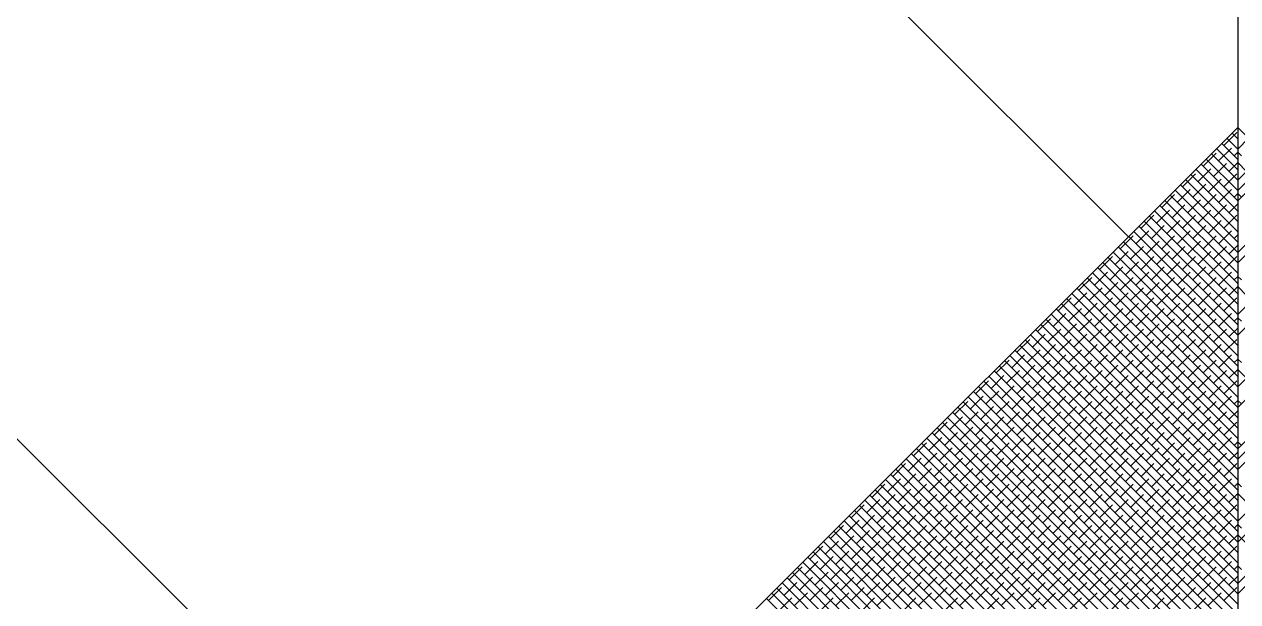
# Model space of a CAD drawing. Extents: x 34 to 831, y 17 to 546.
# Drawn here: x 146.005 to 148.079, y 55.655 to 56.642 of the extents above; entities that cross this region are included whole.
import ezdxf

# ---------------------------------------------------------------- set-up
doc = ezdxf.new("R2010")
doc.units = 0
doc.header["$LTSCALE"] = 8
doc.layers.get('0').update_dxf_attribs({"color": 2, "linetype": 'CONTINUOUS'})
doc.layers.get('Defpoints').update_dxf_attribs({"linetype": 'CONTINUOUS'})
doc.layers.add('OT', color=1, linetype='CONTINUOUS')

msp = doc.modelspace()

# ---------------------------------------------------------------- hatches: boundary and pattern name
h = msp.add_hatch()
h.set_pattern_fill('ANSI31', color=256, scale=0.5, angle=90, style=0)
h.set_pattern_definition([(135, (-358.5272, -68.1671), (-1.122532, -1.122532), [])])
h.paths.add_polyline_path([(144.8286, 76.4654), (148.0786, 76.4654), (148.0786, 72.2154), (144.8286, 72.2154)])
h.paths.add_polyline_path([(144.8286, 72.2154), (143.0786, 72.2154), (143.0786, 76.4654), (144.8286, 76.4654)])
h.paths.add_polyline_path([(144.8286, 60.7154), (148.0786, 60.7154), (148.0786, 56.4654), (146.0786, 54.4654), (144.8286, 54.4654)])
h.paths.add_polyline_path([(143.0786, 60.7154), (144.8286, 60.7154), (144.8286, 54.4654), (143.0786, 54.4654)])

# ---------------------------------------------------------------- linework, layer by layer
for p, q in [((148.0548, 56.4347), (148.0769, 56.4568)), ((148.0786, 56.4639), (148.0779, 56.4647)), ((148.0786, 56.4639), (148.0794, 56.4647)), ((148.0786, 56.4109), (148.0514, 56.4381)), ((148.0786, 56.4286), (148.0602, 56.447)), ((148.0786, 56.4462), (148.069, 56.4558)), ((148.0786, 56.4286), (148.0971, 56.447)), ((148.0195, 56.3993), (148.0416, 56.4214)), ((148.0786, 56.3755), (148.0337, 56.4205)), ((148.0786, 56.3932), (148.0425, 56.4293)), ((148.046, 56.4082), (148.0681, 56.4303)), ((148.0725, 56.417), (148.0786, 56.4232)), ((148.0848, 56.417), (148.0786, 56.4232)), ((148.0786, 56.3755), (148.1236, 56.4205)), ((148.0106, 56.3728), (148.0327, 56.3949)), ((148.0786, 56.3402), (148.016, 56.4028)), ((148.0786, 56.3578), (148.0248, 56.4116)), ((148.0371, 56.3817), (148.0592, 56.4038)), ((148.0636, 56.3905), (148.0786, 56.4055)), ((148.0786, 56.3578), (148.1324, 56.4116)), ((148.0936, 56.3905), (148.0786, 56.4055)), ((148.0786, 56.3402), (148.1413, 56.4028)), ((147.9841, 56.364), (148.0062, 56.3861)), ((148.0786, 56.2871), (147.9895, 56.3763)), ((148.0786, 56.3048), (147.9983, 56.3851)), ((148.0786, 56.3225), (148.0072, 56.394)), ((148.0283, 56.3551), (148.0504, 56.3772)), ((148.0548, 56.364), (148.0769, 56.3861)), ((148.0786, 56.2518), (147.9718, 56.3586)), ((147.9753, 56.3375), (147.9974, 56.3596)), ((148.0786, 56.2695), (147.9807, 56.3674)), ((148.0018, 56.3463), (148.0239, 56.3684)), ((148.046, 56.3375), (148.0681, 56.3596)), ((148.0786, 56.2518), (148.1855, 56.3586)), ((148.0786, 56.1987), (147.9453, 56.3321)), ((147.9487, 56.3286), (147.9708, 56.3507)), ((148.0786, 56.2164), (147.9541, 56.3409)), ((148.0786, 56.2341), (147.963, 56.3498)), ((147.9664, 56.311), (147.9885, 56.3331)), ((147.9929, 56.3198), (148.015, 56.3419)), ((148.0195, 56.3286), (148.0416, 56.3507)), ((148.0371, 56.311), (148.0592, 56.3331)), ((148.0636, 56.3198), (148.0786, 56.3348)), ((148.0725, 56.3463), (148.0786, 56.3525)), ((148.0848, 56.3463), (148.0786, 56.3525)), ((148.0786, 56.2341), (148.1943, 56.3498)), ((147.9134, 56.2933), (147.9355, 56.3154)), ((148.0786, 56.1634), (147.9276, 56.3144)), ((148.0786, 56.1811), (147.9365, 56.3232)), ((147.9399, 56.3021), (147.962, 56.3242)), ((147.9841, 56.2933), (148.0062, 56.3154)), ((148.0106, 56.3021), (148.0327, 56.3242)), ((148.0548, 56.2933), (148.0769, 56.3154)), ((148.0786, 56.128), (147.9099, 56.2967)), ((148.0786, 56.1457), (147.9188, 56.3056)), ((147.9311, 56.2756), (147.9532, 56.2977)), ((147.9576, 56.2844), (147.9797, 56.3065)), ((148.0018, 56.2756), (148.0239, 56.2977)), ((148.0283, 56.2844), (148.0504, 56.3065)), ((148.0786, 56.1457), (148.2385, 56.3056)), ((147.878, 56.2579), (147.9001, 56.28)), ((148.0786, 56.075), (147.8834, 56.2702)), ((148.0786, 56.0927), (147.8923, 56.279)), ((148.0786, 56.1104), (147.9011, 56.2879)), ((147.9046, 56.2668), (147.9266, 56.2889)), ((147.9222, 56.2491), (147.9443, 56.2712)), ((147.9487, 56.2579), (147.9708, 56.28)), ((147.9753, 56.2668), (147.9974, 56.2889)), ((147.9929, 56.2491), (148.015, 56.2712)), ((148.0195, 56.2579), (148.0416, 56.28)), ((148.046, 56.2668), (148.0681, 56.2889)), ((148.0725, 56.2756), (148.0786, 56.2817)), ((148.0786, 56.1104), (148.2562, 56.2879)), ((148.0786, 56.0396), (147.8657, 56.2525)), ((147.8692, 56.2314), (147.8913, 56.2535)), ((148.0786, 56.0573), (147.8746, 56.2614)), ((147.8957, 56.2402), (147.9178, 56.2623)), ((147.9399, 56.2314), (147.962, 56.2535)), ((147.9664, 56.2402), (147.9885, 56.2623)), ((148.0106, 56.2314), (148.0327, 56.2535)), ((148.0371, 56.2402), (148.0592, 56.2623)), ((148.0636, 56.2491), (148.0786, 56.2641)), ((147.8427, 56.2226), (147.8648, 56.2447)), ((148.0786, 56.0043), (147.8481, 56.2349)), ((148.0786, 56.022), (147.8569, 56.2437)), ((147.8869, 56.2137), (147.909, 56.2358)), ((147.9134, 56.2226), (147.9355, 56.2447)), ((147.9576, 56.2137), (147.9797, 56.2358)), ((147.9841, 56.2226), (148.0062, 56.2447)), ((148.0283, 56.2137), (148.0504, 56.2358)), ((148.0548, 56.2226), (148.0769, 56.2447)), ((148.0786, 56.022), (148.3004, 56.2437)), ((147.8073, 56.1872), (147.8294, 56.2093)), ((148.0786, 55.9513), (147.8216, 56.2083)), ((148.0786, 55.9689), (147.8304, 56.2172)), ((147.8338, 56.1961), (147.8559, 56.2181)), ((148.0786, 55.9866), (147.8392, 56.226)), ((147.8604, 56.2049), (147.8825, 56.227)), ((147.878, 56.1872), (147.9001, 56.2093)), ((147.9046, 56.1961), (147.9266, 56.2181)), ((147.9311, 56.2049), (147.9532, 56.227)), ((147.9487, 56.1872), (147.9708, 56.2093)), ((147.9753, 56.1961), (147.9974, 56.2181)), ((148.0018, 56.2049), (148.0239, 56.227)), ((148.0195, 56.1872), (148.0416, 56.2093)), ((148.046, 56.1961), (148.0681, 56.2181)), ((148.0725, 56.2049), (148.0786, 56.211)), ((148.0786, 55.9866), (148.318, 56.226)), ((148.0848, 56.2049), (148.0786, 56.211)), ((148.0786, 55.9159), (147.8039, 56.1907)), ((148.0786, 55.9336), (147.8127, 56.1995)), ((147.825, 56.1695), (147.8471, 56.1916)), ((147.8515, 56.1784), (147.8736, 56.2005)), ((147.8957, 56.1695), (147.9178, 56.1916)), ((147.9222, 56.1784), (147.9443, 56.2005)), ((147.9664, 56.1695), (147.9885, 56.1916)), ((147.9929, 56.1784), (148.015, 56.2005)), ((148.0371, 56.1695), (148.0592, 56.1916)), ((148.0636, 56.1784), (148.0786, 56.1934)), ((148.0936, 56.1784), (148.0786, 56.1934)), ((148.0786, 55.9159), (148.3534, 56.1907)), ((147.772, 56.1519), (147.7941, 56.174)), ((148.0786, 55.8805), (147.7862, 56.173)), ((148.0786, 55.8982), (147.795, 56.1818)), ((147.7985, 56.1607), (147.8206, 56.1828)), ((147.8427, 56.1519), (147.8648, 56.174)), ((147.8692, 56.1607), (147.8913, 56.1828)), ((147.9134, 56.1519), (147.9355, 56.174)), ((147.9399, 56.1607), (147.962, 56.1828)), ((147.9841, 56.1519), (148.0062, 56.174)), ((148.0106, 56.1607), (148.0327, 56.1828)), ((148.0548, 56.1519), (148.0769, 56.174)), ((148.0786, 55.8982), (148.3622, 56.1818)), ((148.0786, 55.8805), (148.3711, 56.173)), ((148.0786, 55.8275), (147.7597, 56.1465)), ((147.7631, 56.1253), (147.7852, 56.1474)), ((148.0786, 55.8452), (147.7685, 56.1553)), ((148.0786, 55.8629), (147.7774, 56.1641)), ((147.7896, 56.1342), (147.8117, 56.1563)), ((147.8162, 56.143), (147.8383, 56.1651)), ((147.8338, 56.1253), (147.8559, 56.1474)), ((147.8604, 56.1342), (147.8825, 56.1563)), ((147.8869, 56.143), (147.909, 56.1651)), ((147.9046, 56.1253), (147.9266, 56.1474)), ((147.9311, 56.1342), (147.9532, 56.1563)), ((147.9576, 56.143), (147.9797, 56.1651)), ((147.9753, 56.1253), (147.9974, 56.1474)), ((148.0018, 56.1342), (148.0239, 56.1563)), ((148.0283, 56.143), (148.0504, 56.1651)), ((148.046, 56.1253), (148.0681, 56.1474)), ((147.7366, 56.1165), (147.7587, 56.1386)), ((148.0786, 55.7922), (147.742, 56.1288)), ((148.0786, 55.8098), (147.7508, 56.1376)), ((147.7808, 56.1077), (147.8029, 56.1298)), ((147.8073, 56.1165), (147.8294, 56.1386)), ((147.8515, 56.1077), (147.8736, 56.1298)), ((147.878, 56.1165), (147.9001, 56.1386)), ((147.9222, 56.1077), (147.9443, 56.1298)), ((147.9487, 56.1165), (147.9708, 56.1386)), ((147.9929, 56.1077), (148.015, 56.1298)), ((148.0195, 56.1165), (148.0416, 56.1386)), ((148.0725, 56.1342), (148.0786, 56.1403)), ((148.0848, 56.1342), (148.0786, 56.1403)), ((148.0786, 55.7922), (148.4153, 56.1288)), ((148.0786, 55.7568), (147.7243, 56.1111)), ((147.7278, 56.09), (147.7499, 56.1121)), ((148.0786, 55.7745), (147.7332, 56.12)), ((147.7543, 56.0988), (147.7764, 56.1209)), ((147.7985, 56.09), (147.8206, 56.1121)), ((147.825, 56.0988), (147.8471, 56.1209)), ((147.8692, 56.09), (147.8913, 56.1121)), ((147.8957, 56.0988), (147.9178, 56.1209)), ((147.9399, 56.09), (147.962, 56.1121)), ((147.9664, 56.0988), (147.9885, 56.1209)), ((148.0106, 56.09), (148.0327, 56.1121)), ((148.0371, 56.0988), (148.0592, 56.1209)), ((148.0636, 56.1077), (148.0786, 56.1226)), ((148.0786, 55.7568), (148.4329, 56.1111)), ((148.0786, 55.7038), (147.6978, 56.0846)), ((147.7013, 56.0811), (147.7234, 56.1032)), ((148.0786, 55.7214), (147.7066, 56.0934)), ((148.0786, 55.7391), (147.7155, 56.1023)), ((147.7189, 56.0635), (147.741, 56.0856)), ((147.7455, 56.0723), (147.7675, 56.0944)), ((147.772, 56.0811), (147.7941, 56.1032)), ((147.7896, 56.0635), (147.8117, 56.0856)), ((147.8162, 56.0723), (147.8383, 56.0944)), ((147.8427, 56.0811), (147.8648, 56.1032)), ((147.8604, 56.0635), (147.8825, 56.0856)), ((147.8869, 56.0723), (147.909, 56.0944)), ((147.9134, 56.0811), (147.9355, 56.1032)), ((147.9311, 56.0635), (147.9532, 56.0856)), ((147.9576, 56.0723), (147.9797, 56.0944)), ((147.9841, 56.0811), (148.0062, 56.1032)), ((148.0018, 56.0635), (148.0239, 56.0856)), ((148.0283, 56.0723), (148.0504, 56.0944)), ((148.0548, 56.0811), (148.0769, 56.1032)), ((147.6659, 56.0458), (147.688, 56.0679)), ((148.0786, 55.6684), (147.6801, 56.0669)), ((148.0786, 55.6861), (147.689, 56.0758)), ((147.6924, 56.0546), (147.7145, 56.0767)), ((147.7366, 56.0458), (147.7587, 56.0679)), ((147.7631, 56.0546), (147.7852, 56.0767)), ((147.8073, 56.0458), (147.8294, 56.0679)), ((147.8338, 56.0546), (147.8559, 56.0767)), ((147.878, 56.0458), (147.9001, 56.0679)), ((147.9046, 56.0546), (147.9266, 56.0767)), ((147.9487, 56.0458), (147.9708, 56.0679)), ((147.9753, 56.0546), (147.9974, 56.0767)), ((148.0195, 56.0458), (148.0416, 56.0679)), ((148.046, 56.0546), (148.0681, 56.0767)), ((148.0725, 56.0635), (148.0786, 56.0696)), ((148.0786, 55.6861), (148.4683, 56.0758)), ((148.0848, 56.0635), (148.0786, 56.0696)), ((148.0786, 55.6684), (148.4771, 56.0669)), ((148.0786, 55.6331), (147.6625, 56.0492)), ((148.0786, 55.6507), (147.6713, 56.0581)), ((147.6836, 56.0281), (147.7057, 56.0502)), ((147.7101, 56.037), (147.7322, 56.059)), ((147.7543, 56.0281), (147.7764, 56.0502)), ((147.7808, 56.037), (147.8029, 56.059)), ((147.825, 56.0281), (147.8471, 56.0502)), ((147.8515, 56.037), (147.8736, 56.059)), ((147.8957, 56.0281), (147.9178, 56.0502)), ((147.9222, 56.037), (147.9443, 56.059)), ((147.9664, 56.0281), (147.9885, 56.0502)), ((147.9929, 56.037), (148.015, 56.059)), ((148.0371, 56.0281), (148.0592, 56.0502)), ((148.0636, 56.037), (148.0786, 56.0519)), ((148.0936, 56.037), (148.0786, 56.0519)), ((147.6305, 56.0104), (147.6526, 56.0325)), ((148.0786, 55.58), (147.6359, 56.0227)), ((148.0786, 55.5977), (147.6448, 56.0316)), ((148.0786, 55.6154), (147.6536, 56.0404)), ((147.6571, 56.0193), (147.6792, 56.0414)), ((147.6747, 56.0016), (147.6968, 56.0237)), ((147.7013, 56.0104), (147.7234, 56.0325)), ((147.7278, 56.0193), (147.7499, 56.0414)), ((147.7455, 56.0016), (147.7675, 56.0237)), ((147.772, 56.0104), (147.7941, 56.0325)), ((147.7985, 56.0193), (147.8206, 56.0414)), ((147.8162, 56.0016), (147.8383, 56.0237)), ((147.8427, 56.0104), (147.8648, 56.0325)), ((147.8692, 56.0193), (147.8913, 56.0414)), ((147.8869, 56.0016), (147.909, 56.0237)), ((147.9134, 56.0104), (147.9355, 56.0325)), ((147.9399, 56.0193), (147.962, 56.0414)), ((147.9576, 56.0016), (147.9797, 56.0237)), ((147.9841, 56.0104), (148.0062, 56.0325)), ((148.0106, 56.0193), (148.0327, 56.0414)), ((148.0283, 56.0016), (148.0504, 56.0237)), ((148.0548, 56.0104), (148.0769, 56.0325)), ((148.0786, 55.5447), (147.6183, 56.005)), ((147.6217, 55.9839), (147.6438, 56.006)), ((148.0786, 55.5623), (147.6271, 56.0139)), ((147.6482, 55.9928), (147.6703, 56.0149)), ((147.6924, 55.9839), (147.7145, 56.006)), ((147.7189, 55.9928), (147.741, 56.0149)), ((147.7631, 55.9839), (147.7852, 56.006)), ((147.7896, 55.9928), (147.8117, 56.0149)), ((147.8338, 55.9839), (147.8559, 56.006)), ((147.8604, 55.9928), (147.8825, 56.0149)), ((147.9046, 55.9839), (147.9266, 56.006)), ((147.9311, 55.9928), (147.9532, 56.0149)), ((147.9753, 55.9839), (147.9974, 56.006)), ((148.0018, 55.9928), (148.0239, 56.0149)), ((148.046, 55.9839), (148.0681, 56.006)), ((147.5952, 55.9751), (147.6173, 55.9972)), ((148.0786, 55.5093), (147.6006, 55.9874)), ((148.0786, 55.527), (147.6094, 55.9962)), ((147.6129, 55.9574), (147.635, 55.9795)), ((147.6394, 55.9662), (147.6615, 55.9883)), ((147.6659, 55.9751), (147.688, 55.9972)), ((147.6836, 55.9574), (147.7057, 55.9795)), ((147.7101, 55.9662), (147.7322, 55.9883)), ((147.7366, 55.9751), (147.7587, 55.9972)), ((147.7543, 55.9574), (147.7764, 55.9795)), ((147.7808, 55.9662), (147.8029, 55.9883)), ((147.8073, 55.9751), (147.8294, 55.9972)), ((147.825, 55.9574), (147.8471, 55.9795)), ((147.8515, 55.9662), (147.8736, 55.9883)), ((147.878, 55.9751), (147.9001, 55.9972)), ((147.8957, 55.9574), (147.9178, 55.9795)), ((147.9222, 55.9662), (147.9443, 55.9883)), ((147.9487, 55.9751), (147.9708, 55.9972)), ((147.9664, 55.9574), (147.9885, 55.9795)), ((147.9929, 55.9662), (148.015, 55.9883)), ((148.0195, 55.9751), (148.0416, 55.9972)), ((148.0371, 55.9574), (148.0592, 55.9795)), ((148.0636, 55.9662), (148.0786, 55.9812)), ((148.0725, 55.9928), (148.0786, 55.9989)), ((148.0848, 55.9928), (148.0786, 55.9989)), ((147.5598, 55.9397), (147.5819, 55.9618)), ((148.0786, 55.4563), (147.5741, 55.9609)), ((148.0786, 55.474), (147.5829, 55.9697)), ((147.5864, 55.9486), (147.6084, 55.9707)), ((148.0786, 55.4916), (147.5917, 55.9785)), ((147.6305, 55.9397), (147.6526, 55.9618)), ((147.6571, 55.9486), (147.6792, 55.9707)), ((147.7013, 55.9397), (147.7234, 55.9618)), ((147.7278, 55.9486), (147.7499, 55.9707)), ((147.772, 55.9397), (147.7941, 55.9618)), ((147.7985, 55.9486), (147.8206, 55.9707)), ((147.8427, 55.9397), (147.8648, 55.9618)), ((147.8692, 55.9486), (147.8913, 55.9707)), ((147.9134, 55.9397), (147.9355, 55.9618)), ((147.9399, 55.9486), (147.962, 55.9707)), ((147.9841, 55.9397), (148.0062, 55.9618)), ((148.0106, 55.9486), (148.0327, 55.9707)), ((148.0548, 55.9397), (148.0769, 55.9618)), ((148.0786, 55.4209), (147.5564, 55.9432)), ((148.0786, 55.4386), (147.5652, 55.952)), ((147.5775, 55.922), (147.5996, 55.9441)), ((147.604, 55.9309), (147.6261, 55.953)), ((147.6482, 55.922), (147.6703, 55.9441)), ((147.6747, 55.9309), (147.6968, 55.953)), ((147.7189, 55.922), (147.741, 55.9441)), ((147.7455, 55.9309), (147.7675, 55.953)), ((147.7896, 55.922), (147.8117, 55.9441)), ((147.8162, 55.9309), (147.8383, 55.953)), ((147.8604, 55.922), (147.8825, 55.9441)), ((147.8869, 55.9309), (147.909, 55.953)), ((147.9311, 55.922), (147.9532, 55.9441)), ((147.9576, 55.9309), (147.9797, 55.953)), ((148.0018, 55.922), (148.0239, 55.9441)), ((148.0283, 55.9309), (148.0504, 55.953)), ((147.5245, 55.9044), (147.5466, 55.9265)), ((148.0786, 55.3856), (147.5387, 55.9255)), ((148.0786, 55.4032), (147.5475, 55.9343)), ((147.551, 55.9132), (147.5731, 55.9353)), ((147.5687, 55.8955), (147.5908, 55.9176)), ((147.5952, 55.9044), (147.6173, 55.9265)), ((147.6217, 55.9132), (147.6438, 55.9353)), ((147.6394, 55.8955), (147.6615, 55.9176)), ((147.6659, 55.9044), (147.688, 55.9265)), ((147.6924, 55.9132), (147.7145, 55.9353)), ((147.7101, 55.8955), (147.7322, 55.9176)), ((147.7366, 55.9044), (147.7587, 55.9265)), ((147.7631, 55.9132), (147.7852, 55.9353)), ((147.7808, 55.8955), (147.8029, 55.9176)), ((147.8073, 55.9044), (147.8294, 55.9265)), ((147.8338, 55.9132), (147.8559, 55.9353)), ((147.8515, 55.8955), (147.8736, 55.9176)), ((147.878, 55.9044), (147.9001, 55.9265)), ((147.9046, 55.9132), (147.9266, 55.9353)), ((147.9222, 55.8955), (147.9443, 55.9176)), ((147.9487, 55.9044), (147.9708, 55.9265)), ((147.9753, 55.9132), (147.9974, 55.9353)), ((147.9929, 55.8955), (148.015, 55.9176)), ((148.0195, 55.9044), (148.0416, 55.9265)), ((148.046, 55.9132), (148.0681, 55.9353)), ((148.0725, 55.922), (148.0786, 55.9282)), ((148.0848, 55.922), (148.0786, 55.9282)), ((148.0786, 55.3325), (147.5122, 55.899)), ((147.5156, 55.8779), (147.5377, 55.8999)), ((148.0786, 55.3502), (147.521, 55.9078)), ((148.0786, 55.3679), (147.5299, 55.9167)), ((147.5422, 55.8867), (147.5643, 55.9088)), ((147.5864, 55.8779), (147.6084, 55.8999)), ((147.6129, 55.8867), (147.635, 55.9088)), ((147.6571, 55.8779), (147.6792, 55.8999)), ((147.6836, 55.8867), (147.7057, 55.9088)), ((147.7278, 55.8779), (147.7499, 55.8999)), ((147.7543, 55.8867), (147.7764, 55.9088)), ((147.7985, 55.8779), (147.8206, 55.8999)), ((147.825, 55.8867), (147.8471, 55.9088)), ((147.8692, 55.8779), (147.8913, 55.8999)), ((147.8957, 55.8867), (147.9178, 55.9088)), ((147.9399, 55.8779), (147.962, 55.8999)), ((147.9664, 55.8867), (147.9885, 55.9088)), ((148.0106, 55.8779), (148.0327, 55.8999)), ((148.0371, 55.8867), (148.0592, 55.9088)), ((148.0636, 55.8955), (148.0786, 55.9105)), ((147.4891, 55.869), (147.5112, 55.8911)), ((148.0786, 55.2972), (147.4945, 55.8813)), ((148.0786, 55.3149), (147.5034, 55.8901)), ((147.5333, 55.8602), (147.5554, 55.8823)), ((147.5598, 55.869), (147.5819, 55.8911)), ((147.604, 55.8602), (147.6261, 55.8823)), ((147.6305, 55.869), (147.6526, 55.8911)), ((147.6747, 55.8602), (147.6968, 55.8823)), ((147.7013, 55.869), (147.7234, 55.8911)), ((147.7455, 55.8602), (147.7675, 55.8823)), ((147.772, 55.869), (147.7941, 55.8911)), ((147.8162, 55.8602), (147.8383, 55.8823)), ((147.8427, 55.869), (147.8648, 55.8911)), ((147.8869, 55.8602), (147.909, 55.8823)), ((147.9134, 55.869), (147.9355, 55.8911)), ((147.9576, 55.8602), (147.9797, 55.8823)), ((147.9841, 55.869), (148.0062, 55.8911)), ((148.0283, 55.8602), (148.0504, 55.8823)), ((148.0548, 55.869), (148.0769, 55.8911)), ((147.4538, 55.8337), (147.4759, 55.8558)), ((148.0786, 55.2618), (147.4768, 55.8636)), ((147.4803, 55.8425), (147.5024, 55.8646)), ((148.0786, 55.2795), (147.4857, 55.8725)), ((147.5068, 55.8513), (147.5289, 55.8734)), ((147.5245, 55.8337), (147.5466, 55.8558)), ((147.551, 55.8425), (147.5731, 55.8646)), ((147.5775, 55.8513), (147.5996, 55.8734)), ((147.5952, 55.8337), (147.6173, 55.8558)), ((147.6217, 55.8425), (147.6438, 55.8646)), ((147.6482, 55.8513), (147.6703, 55.8734)), ((147.6659, 55.8337), (147.688, 55.8558)), ((147.6924, 55.8425), (147.7145, 55.8646)), ((147.7189, 55.8513), (147.741, 55.8734)), ((147.7366, 55.8337), (147.7587, 55.8558)), ((147.7631, 55.8425), (147.7852, 55.8646)), ((147.7896, 55.8513), (147.8117, 55.8734)), ((147.8073, 55.8337), (147.8294, 55.8558)), ((147.8338, 55.8425), (147.8559, 55.8646)), ((147.8604, 55.8513), (147.8825, 55.8734)), ((147.878, 55.8337), (147.9001, 55.8558)), ((147.9046, 55.8425), (147.9266, 55.8646)), ((147.9311, 55.8513), (147.9532, 55.8734)), ((147.9487, 55.8337), (147.9708, 55.8558)), ((147.9753, 55.8425), (147.9974, 55.8646)), ((148.0018, 55.8513), (148.0239, 55.8734)), ((148.0195, 55.8337), (148.0416, 55.8558)), ((148.046, 55.8425), (148.0681, 55.8646)), ((148.0725, 55.8513), (148.0786, 55.8575)), ((148.0848, 55.8513), (148.0786, 55.8575)), ((148.0786, 55.2088), (147.4503, 55.8371)), ((148.0786, 55.2265), (147.4592, 55.8459)), ((148.0786, 55.2441), (147.468, 55.8548)), ((147.4714, 55.816), (147.4935, 55.8381)), ((147.498, 55.8248), (147.5201, 55.8469)), ((147.5422, 55.816), (147.5643, 55.8381)), ((147.5687, 55.8248), (147.5908, 55.8469)), ((147.6129, 55.816), (147.635, 55.8381)), ((147.6394, 55.8248), (147.6615, 55.8469)), ((147.6836, 55.816), (147.7057, 55.8381)), ((147.7101, 55.8248), (147.7322, 55.8469)), ((147.7543, 55.816), (147.7764, 55.8381)), ((147.7808, 55.8248), (147.8029, 55.8469)), ((147.825, 55.816), (147.8471, 55.8381)), ((147.8515, 55.8248), (147.8736, 55.8469)), ((147.8957, 55.816), (147.9178, 55.8381)), ((147.9222, 55.8248), (147.9443, 55.8469)), ((147.9664, 55.816), (147.9885, 55.8381)), ((147.9929, 55.8248), (148.015, 55.8469)), ((148.0371, 55.816), (148.0592, 55.8381)), ((148.0636, 55.8248), (148.0786, 55.8398)), ((148.0936, 55.8248), (148.0786, 55.8398)), ((147.4184, 55.7983), (147.4405, 55.8204)), ((148.0786, 55.1734), (147.4326, 55.8194)), ((148.0786, 55.1911), (147.4415, 55.8283)), ((147.4449, 55.8071), (147.467, 55.8292)), ((147.4891, 55.7983), (147.5112, 55.8204)), ((147.5156, 55.8071), (147.5377, 55.8292)), ((147.5598, 55.7983), (147.5819, 55.8204)), ((147.5864, 55.8071), (147.6084, 55.8292)), ((147.6305, 55.7983), (147.6526, 55.8204)), ((147.6571, 55.8071), (147.6792, 55.8292)), ((147.7013, 55.7983), (147.7234, 55.8204)), ((147.7278, 55.8071), (147.7499, 55.8292)), ((147.772, 55.7983), (147.7941, 55.8204)), ((147.7985, 55.8071), (147.8206, 55.8292)), ((147.8427, 55.7983), (147.8648, 55.8204)), ((147.8692, 55.8071), (147.8913, 55.8292)), ((147.9134, 55.7983), (147.9355, 55.8204)), ((147.9399, 55.8071), (147.962, 55.8292)), ((147.9841, 55.7983), (148.0062, 55.8204)), ((148.0106, 55.8071), (148.0327, 55.8292)), ((148.0548, 55.7983), (148.0769, 55.8204)), ((148.0786, 55.1204), (147.4061, 55.7929)), ((147.4096, 55.7718), (147.4317, 55.7939)), ((148.0786, 55.1381), (147.415, 55.8018)), ((148.0786, 55.1558), (147.4238, 55.8106)), ((147.4361, 55.7806), (147.4582, 55.8027)), ((147.4626, 55.7895), (147.4847, 55.8116)), ((147.4803, 55.7718), (147.5024, 55.7939)), ((147.5068, 55.7806), (147.5289, 55.8027)), ((147.5333, 55.7895), (147.5554, 55.8116)), ((147.551, 55.7718), (147.5731, 55.7939)), ((147.5775, 55.7806), (147.5996, 55.8027)), ((147.604, 55.7895), (147.6261, 55.8116)), ((147.6217, 55.7718), (147.6438, 55.7939)), ((147.6482, 55.7806), (147.6703, 55.8027)), ((147.6747, 55.7895), (147.6968, 55.8116)), ((147.6924, 55.7718), (147.7145, 55.7939)), ((147.7189, 55.7806), (147.741, 55.8027)), ((147.7455, 55.7895), (147.7675, 55.8116)), ((147.7631, 55.7718), (147.7852, 55.7939)), ((147.7896, 55.7806), (147.8117, 55.8027)), ((147.8162, 55.7895), (147.8383, 55.8116)), ((147.8338, 55.7718), (147.8559, 55.7939)), ((147.8604, 55.7806), (147.8825, 55.8027)), ((147.8869, 55.7895), (147.909, 55.8116)), ((147.9046, 55.7718), (147.9266, 55.7939)), ((147.9311, 55.7806), (147.9532, 55.8027)), ((147.9576, 55.7895), (147.9797, 55.8116)), ((147.9753, 55.7718), (147.9974, 55.7939)), ((148.0018, 55.7806), (148.0239, 55.8027)), ((148.0283, 55.7895), (148.0504, 55.8116)), ((148.046, 55.7718), (148.0681, 55.7939)), ((147.3831, 55.7629), (147.4052, 55.785)), ((148.0786, 55.085), (147.3884, 55.7752)), ((148.0786, 55.1027), (147.3973, 55.7841)), ((147.4273, 55.7541), (147.4494, 55.7762)), ((147.4538, 55.7629), (147.4759, 55.785)), ((147.498, 55.7541), (147.5201, 55.7762)), ((147.5245, 55.7629), (147.5466, 55.785)), ((147.5687, 55.7541), (147.5908, 55.7762)), ((147.5952, 55.7629), (147.6173, 55.785)), ((147.6394, 55.7541), (147.6615, 55.7762)), ((147.6659, 55.7629), (147.688, 55.785)), ((147.7101, 55.7541), (147.7322, 55.7762)), ((147.7366, 55.7629), (147.7587, 55.785)), ((147.7808, 55.7541), (147.8029, 55.7762)), ((147.8073, 55.7629), (147.8294, 55.785)), ((147.8515, 55.7541), (147.8736, 55.7762)), ((147.878, 55.7629), (147.9001, 55.785)), ((147.9222, 55.7541), (147.9443, 55.7762)), ((147.9487, 55.7629), (147.9708, 55.785)), ((147.9929, 55.7541), (148.015, 55.7762)), ((148.0195, 55.7629), (148.0416, 55.785)), ((148.0725, 55.7806), (148.0786, 55.7868)), ((148.0848, 55.7806), (148.0786, 55.7868)), ((148.0786, 55.0497), (147.3708, 55.7576)), ((147.3742, 55.7364), (147.3963, 55.7585)), ((148.0786, 55.0674), (147.3796, 55.7664)), ((147.4007, 55.7453), (147.4228, 55.7674)), ((147.4449, 55.7364), (147.467, 55.7585)), ((147.4714, 55.7453), (147.4935, 55.7674)), ((147.5156, 55.7364), (147.5377, 55.7585)), ((147.5422, 55.7453), (147.5643, 55.7674)), ((147.5864, 55.7364), (147.6084, 55.7585)), ((147.6129, 55.7453), (147.635, 55.7674)), ((147.6571, 55.7364), (147.6792, 55.7585)), ((147.6836, 55.7453), (147.7057, 55.7674)), ((147.7278, 55.7364), (147.7499, 55.7585)), ((147.7543, 55.7453), (147.7764, 55.7674)), ((147.7985, 55.7364), (147.8206, 55.7585)), ((147.825, 55.7453), (147.8471, 55.7674)), ((147.8692, 55.7364), (147.8913, 55.7585)), ((147.8957, 55.7453), (147.9178, 55.7674)), ((147.9399, 55.7364), (147.962, 55.7585)), ((147.9664, 55.7453), (147.9885, 55.7674)), ((148.0106, 55.7364), (148.0327, 55.7585)), ((148.0371, 55.7453), (148.0592, 55.7674)), ((148.0636, 55.7541), (148.0786, 55.7691)), ((148.0936, 55.7541), (148.0786, 55.7691)), ((148.0786, 54.9967), (147.3443, 55.731)), ((147.3477, 55.7276), (147.3698, 55.7497)), ((148.0786, 55.0143), (147.3531, 55.7399)), ((148.0786, 55.032), (147.3619, 55.7487)), ((147.3654, 55.7099), (147.3875, 55.732)), ((147.3919, 55.7188), (147.414, 55.7409)), ((147.4184, 55.7276), (147.4405, 55.7497)), ((147.4361, 55.7099), (147.4582, 55.732)), ((147.4626, 55.7188), (147.4847, 55.7409)), ((147.4891, 55.7276), (147.5112, 55.7497)), ((147.5068, 55.7099), (147.5289, 55.732)), ((147.5333, 55.7188), (147.5554, 55.7409)), ((147.5598, 55.7276), (147.5819, 55.7497)), ((147.5775, 55.7099), (147.5996, 55.732)), ((147.604, 55.7188), (147.6261, 55.7409)), ((147.6305, 55.7276), (147.6526, 55.7497)), ((147.6482, 55.7099), (147.6703, 55.732)), ((147.6747, 55.7188), (147.6968, 55.7409)), ((147.7013, 55.7276), (147.7234, 55.7497)), ((147.7189, 55.7099), (147.741, 55.732)), ((147.7455, 55.7188), (147.7675, 55.7409)), ((147.772, 55.7276), (147.7941, 55.7497)), ((147.7896, 55.7099), (147.8117, 55.732)), ((147.8162, 55.7188), (147.8383, 55.7409)), ((147.8427, 55.7276), (147.8648, 55.7497)), ((147.8604, 55.7099), (147.8825, 55.732)), ((147.8869, 55.7188), (147.909, 55.7409)), ((147.9134, 55.7276), (147.9355, 55.7497)), ((147.9311, 55.7099), (147.9532, 55.732)), ((147.9576, 55.7188), (147.9797, 55.7409)), ((147.9841, 55.7276), (148.0062, 55.7497)), ((148.0018, 55.7099), (148.0239, 55.732)), ((148.0283, 55.7188), (148.0504, 55.7409)), ((148.0548, 55.7276), (148.0769, 55.7497)), ((147.3123, 55.6922), (147.3344, 55.7143)), ((148.0786, 54.9613), (147.3266, 55.7134)), ((148.0786, 54.979), (147.3354, 55.7222)), ((147.3389, 55.7011), (147.361, 55.7232)), ((147.3831, 55.6922), (147.4052, 55.7143)), ((147.4096, 55.7011), (147.4317, 55.7232)), ((147.4538, 55.6922), (147.4759, 55.7143)), ((147.4803, 55.7011), (147.5024, 55.7232)), ((147.5245, 55.6922), (147.5466, 55.7143)), ((147.551, 55.7011), (147.5731, 55.7232)), ((147.5952, 55.6922), (147.6173, 55.7143)), ((147.6217, 55.7011), (147.6438, 55.7232)), ((147.6659, 55.6922), (147.688, 55.7143)), ((147.6924, 55.7011), (147.7145, 55.7232)), ((147.7366, 55.6922), (147.7587, 55.7143)), ((147.7631, 55.7011), (147.7852, 55.7232)), ((147.8073, 55.6922), (147.8294, 55.7143)), ((147.8338, 55.7011), (147.8559, 55.7232)), ((147.878, 55.6922), (147.9001, 55.7143)), ((147.9046, 55.7011), (147.9266, 55.7232)), ((147.9487, 55.6922), (147.9708, 55.7143)), ((147.9753, 55.7011), (147.9974, 55.7232)), ((148.0195, 55.6922), (148.0416, 55.7143)), ((148.046, 55.7011), (148.0681, 55.7232)), ((148.0725, 55.7099), (148.0786, 55.7161)), ((148.0848, 55.7099), (148.0786, 55.7161)), ((148.0786, 54.9259), (147.3089, 55.6957)), ((148.0786, 54.9436), (147.3177, 55.7045)), ((147.33, 55.6746), (147.3521, 55.6967)), ((147.3565, 55.6834), (147.3786, 55.7055)), ((147.4007, 55.6746), (147.4228, 55.6967)), ((147.4273, 55.6834), (147.4494, 55.7055)), ((147.4714, 55.6746), (147.4935, 55.6967)), ((147.498, 55.6834), (147.5201, 55.7055)), ((147.5422, 55.6746), (147.5643, 55.6967)), ((147.5687, 55.6834), (147.5908, 55.7055)), ((147.6129, 55.6746), (147.635, 55.6967)), ((147.6394, 55.6834), (147.6615, 55.7055)), ((147.6836, 55.6746), (147.7057, 55.6967)), ((147.7101, 55.6834), (147.7322, 55.7055)), ((147.7543, 55.6746), (147.7764, 55.6967)), ((147.7808, 55.6834), (147.8029, 55.7055)), ((147.825, 55.6746), (147.8471, 55.6967)), ((147.8515, 55.6834), (147.8736, 55.7055)), ((147.8957, 55.6746), (147.9178, 55.6967)), ((147.9222, 55.6834), (147.9443, 55.7055)), ((147.9664, 55.6746), (147.9885, 55.6967)), ((147.9929, 55.6834), (148.015, 55.7055)), ((148.0371, 55.6746), (148.0592, 55.6967)), ((148.0636, 55.6834), (148.0786, 55.6984)), ((147.277, 55.6569), (147.2991, 55.679)), ((148.0786, 54.8729), (147.2824, 55.6692)), ((148.0786, 54.8906), (147.2912, 55.678)), ((148.0786, 54.9083), (147.3001, 55.6868)), ((147.3035, 55.6657), (147.3256, 55.6878)), ((147.3212, 55.648), (147.3433, 55.6701)), ((147.3477, 55.6569), (147.3698, 55.679)), ((147.3742, 55.6657), (147.3963, 55.6878)), ((147.3919, 55.648), (147.414, 55.6701)), ((147.4184, 55.6569), (147.4405, 55.679)), ((147.4449, 55.6657), (147.467, 55.6878)), ((147.4626, 55.648), (147.4847, 55.6701)), ((147.4891, 55.6569), (147.5112, 55.679)), ((147.5156, 55.6657), (147.5377, 55.6878)), ((147.5333, 55.648), (147.5554, 55.6701)), ((147.5598, 55.6569), (147.5819, 55.679)), ((147.5864, 55.6657), (147.6084, 55.6878)), ((147.604, 55.648), (147.6261, 55.6701)), ((147.6305, 55.6569), (147.6526, 55.679)), ((147.6571, 55.6657), (147.6792, 55.6878)), ((147.6747, 55.648), (147.6968, 55.6701)), ((147.7013, 55.6569), (147.7234, 55.679)), ((147.7278, 55.6657), (147.7499, 55.6878)), ((147.7455, 55.648), (147.7675, 55.6701)), ((147.772, 55.6569), (147.7941, 55.679)), ((147.7985, 55.6657), (147.8206, 55.6878)), ((147.8162, 55.648), (147.8383, 55.6701)), ((147.8427, 55.6569), (147.8648, 55.679)), ((147.8692, 55.6657), (147.8913, 55.6878)), ((147.8869, 55.648), (147.909, 55.6701)), ((147.9134, 55.6569), (147.9355, 55.679)), ((147.9399, 55.6657), (147.962, 55.6878)), ((147.9576, 55.648), (147.9797, 55.6701)), ((147.9841, 55.6569), (148.0062, 55.679)), ((148.0106, 55.6657), (148.0327, 55.6878)), ((148.0283, 55.648), (148.0504, 55.6701)), ((148.0548, 55.6569), (148.0769, 55.679)), ((148.0786, 54.8552), (147.2735, 55.6603)), ((147.2947, 55.6392), (147.3168, 55.6613)), ((147.3654, 55.6392), (147.3875, 55.6613)), ((147.4361, 55.6392), (147.4582, 55.6613)), ((147.5068, 55.6392), (147.5289, 55.6613)), ((147.5775, 55.6392), (147.5996, 55.6613)), ((147.6482, 55.6392), (147.6703, 55.6613)), ((147.7189, 55.6392), (147.741, 55.6613)), ((147.7896, 55.6392), (147.8117, 55.6613)), ((147.8604, 55.6392), (147.8825, 55.6613)), ((147.9311, 55.6392), (147.9532, 55.6613)), ((148.0018, 55.6392), (148.0239, 55.6613))]:
    msp.add_line(p, q)
at = {"layer": 'Defpoints', "color": 0, "linetype": 'ByBlock'}
msp.add_point((148.0786, 56.5841), dxfattribs=at)
msp.add_point((148.0786, 56.5841), dxfattribs=at)
at = {"layer": 'OT'}
for p, q in [((148.0786, 76.4654), (148.0786, 54.4654)), ((148.0786, 56.4654), (146.0786, 54.4654)), ((148.0786, 56.4654), (150.0786, 54.4654))]:
    msp.add_line(p, q, dxfattribs=at)

doc.saveas('drawing.dxf')
